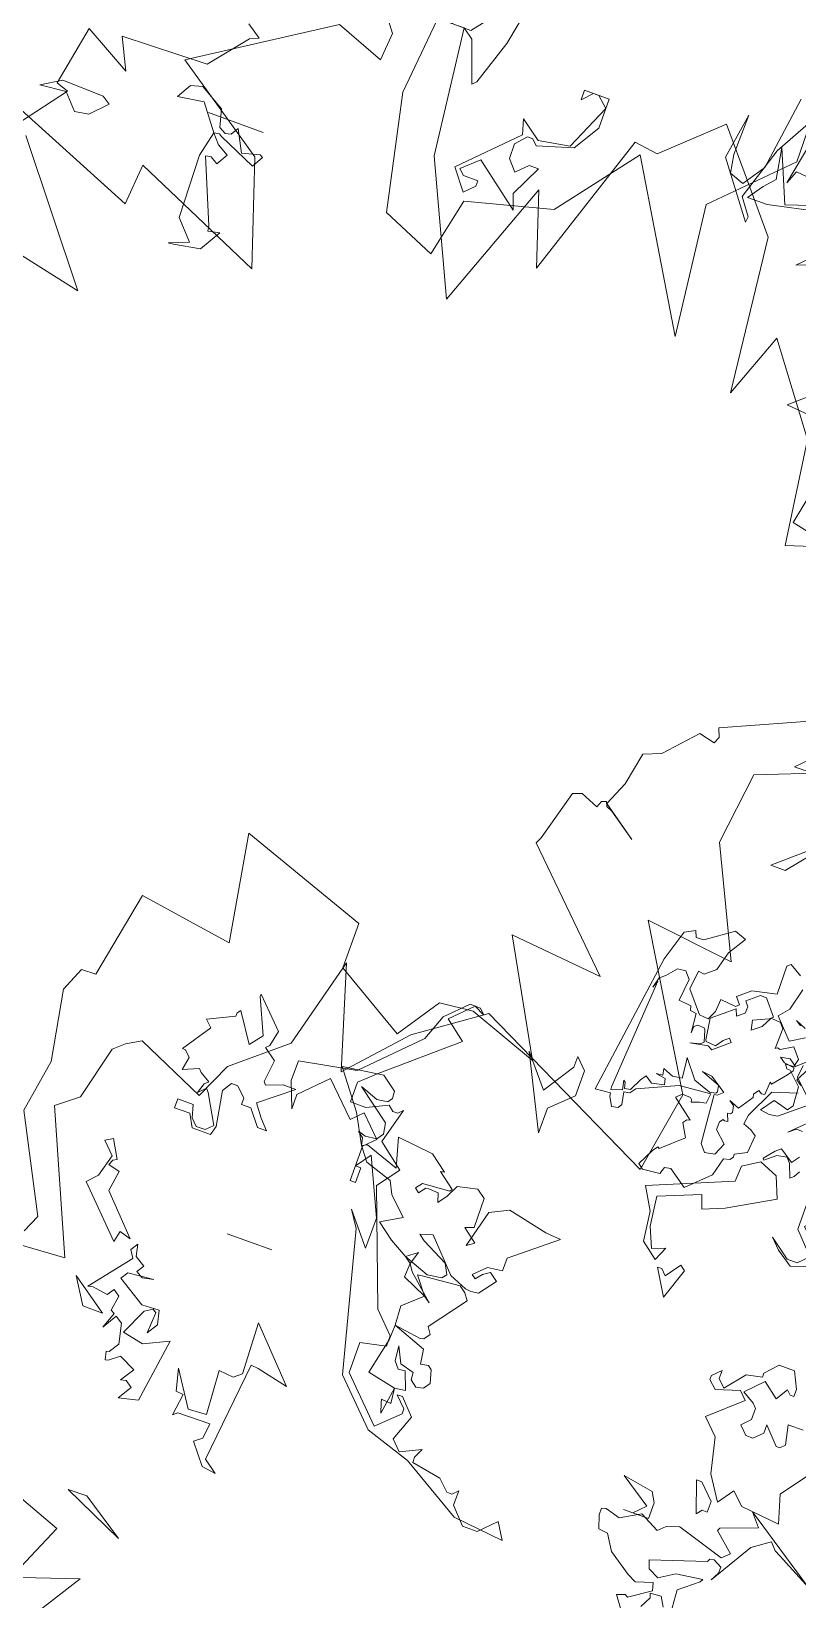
# Model space of a CAD drawing. Header units: metres. Extents: x -71 to 881, y -503 to 661.
# Drawn here: x 133.61 to 136.53, y 172.75 to 178.72 of the extents above; entities that cross this region are included whole.
import ezdxf

# ---------------------------------------------------------------- set-up
doc = ezdxf.new("R2010")
doc.units = ezdxf.units.M
doc.layers.add('ARBRE', color=100, linetype='Continuous', lineweight=13, true_color=0x00ff3f)

# ---------------------------------------------------------------- blocks, each defined once
blk = doc.blocks.new('WMF2', base_point=(0, 0.01))
at = {"color": 251, "lineweight": 0, "true_color": 0x636466}
for points in [[(149.6, -221.91), (157.24, -218.9), (158.3, -210.64), (152.62, -198.66), (162.76, -199.86), (152.65, -183.05), (154.26, -173.69), (175.85, -184.22), (183.13, -179.1), (188.97, -172.64), (192.5, -184.13), (195.26, -173.72), (200.97, -168.92), (202.85, -164.87), (210.8, -168.41), (212.43, -167.44), (213.62, -166.42), (215.13, -160.27), (217.5, -158.38), (210.72, -142.97), (221.5, -142.28)], [(212.64, -105.02), (197.13, -110.25), (202.88, -101.16)], [(174.7, -43.59), (173.01, -29.2), (166.39, -14.78), (160.89, -29.58), (158.19, -21.39), (152.68, -38.14), (149.95, -37.75), (143.85, -43.43), (139.57, -38.33), (135.29, -33.25), (133.39, -15.7), (130.63, -23.1), (123.64, -13.73), (121.99, -1.9), (114.39, -4.34)], [(40.14, -89.34), (24.4, -82.93), (24.01, -87.6), (8.81, -80.93), (12.69, -92.64), (23.58, -100.08), (8.83, -109.56), (3.27, -107.44), (3.01, -110.61), (3.9, -111.79)], [(122.03, -4.59), (121.2, -8.62)], [(119.62, -15.95), (127.05, -16.59), (123.52, -19.64)], [(119.5, -4.04), (122.03, -4.59), (122.03, -4.59)], [(162.25, -221.47), (162.55, -220.76), (164.41, -221.19), (167.6, -217.66), (169.53, -216.89), (170.28, -213.15), (171.44, -210.43), (167.5, -207.63), (170.63, -209.8), (171.33, -210.11), (171.53, -210.62), (172.06, -210.42), (172.36, -209.7), (174.37, -210.56), (175.39, -210.16), (176.98, -204.42), (177.29, -203.7), (165.65, -192.21), (176.34, -193.26), (169.52, -180.97), (177.55, -183.87), (181.35, -183.49), (184.59, -178.67), (192.69, -183.49), (192.69, -188.7), (207.51, -193.95), (205.44, -181.84), (216.23, -183.49), (218.11, -173.58), (219.76, -173.52), (220.92, -170.8), (219.49, -162.84), (220.49, -156.77), (215.08, -146.26), (215.94, -144.26)], [(209.21, -117.47), (201.41, -114.58), (204.04, -108.47)], [(177.81, -43.34), (178.67, -34.61), (175.87, -21.54), (169.72, -18.91), (168.26, -25.61), (158.55, -28.14), (151.66, -37.02), (141.23, -19.49), (142.97, -34.33), (135.13, -42.17), (135.3, -53.01)], [(33.51, -73.76), (26.05, -72.12), (37.25, -86.3)], [(38.33, -87.51), (34.61, -92.45), (35.99, -92.94), (34.69, -99.75), (29.28, -96.73), (30.97, -100.19), (21.09, -100.49), (17.67, -104.7), (16.66, -105.12), (18.28, -106.23)], [(151.61, -227.39), (162.65, -222.48), (162.25, -221.47), (162.25, -221.47)], [(169.87, -28.84), (169.25, -28.23), (167.56, -28.23), (167.56, -27.6), (168.66, -26.5), (170.48, -28.84), (164.64, -34.67), (165.12, -36.39), (162.8, -34.67), (159.28, -35.28), (156.97, -40.52), (158.19, -41.62), (158.8, -41.62), (159.88, -40.52), (159.88, -41.62), (156.97, -41.62), (156.97, -38.21), (158.8, -35.28), (162.8, -34.07), (163.41, -34.67), (164.03, -34.67), (165.12, -33.45), (165.12, -31.75), (164.03, -30.53), (162.8, -31.75), (161.71, -31.75), (163.41, -28.23), (162.8, -26.5), (168.04, -30.53), (169.87, -28.84), (169.87, -28.84)], [(127.86, -39.54), (126.03, -38.33), (124.94, -37.24), (127.24, -38.94), (128.46, -38.94), (129.55, -37.85), (127.24, -35.41), (127.24, -31.39), (128.46, -32.48), (131.38, -31.39), (127.86, -34.91), (130.76, -37.85), (136.62, -36.62), (138.93, -36.62), (137.71, -38.33), (136.62, -39.54), (137.23, -43.08), (134.79, -37.24), (127.86, -39.54), (127.86, -39.54)], [(133.52, -40.99), (134.82, -41.11), (135.39, -39.6), (134.06, -46.44)], [(135.36, -46.55), (137.61, -42.55), (139.52, -36.52), (138.12, -34.62), (138.22, -33.95), (142.72, -39.97), (141.89, -45.21), (141.95, -40.55), (141.61, -38.48), (139.96, -37.89), (138.27, -40.36), (137.04, -48.82)], [(174.7, -43.59), (178.13, -43.59), (178.13, -48.16), (177.26, -48.16), (177.26, -44.83), (176.02, -43.59), (173.91, -43.59), (170.9, -47.37), (168.8, -48.16), (169.68, -43.59), (171.36, -38.49), (171.81, -38.05), (173.47, -42.7), (174.7, -43.59), (174.7, -43.59)], [(114.51, -132.19), (129.81, -142.39), (128.59, -140.94), (132.57, -139.47), (132.73, -139.13), (130.53, -137.19), (131.32, -136.44), (136.79, -138.11), (138.2, -137.61), (139, -136.87), (141.22, -138.01), (143.41, -136.76), (145.13, -137.25), (145.63, -137.09), (145.6, -136.33), (145.13, -134.84), (144.07, -134.71), (142.97, -132.98), (140.36, -131.23), (139.36, -130.72), (137.49, -131.32), (137.22, -130.44), (139.58, -128.86), (139.92, -129.04), (140.84, -128.69), (139.42, -126.79)], [(137.86, -128.38), (137.23, -129.62), (137.38, -130.11), (136.11, -130.19), (135.51, -129.14)], [(134.56, -129.39), (134.72, -131.45), (132.62, -133.14), (132.44, -133.48), (135.45, -133.06), (137.16, -131.97), (138.4, -132.6), (138.75, -133.52), (132.62, -135.52), (132.46, -135.87), (131.99, -135.96), (131.01, -135.45), (131.05, -134.73), (131.55, -133.76), (128.65, -138.59), (126.7, -139.98), (125.97, -139.17), (125.32, -138.84), (119.23, -135.58)], [(18.5, -90.74), (17.84, -93.61), (20.02, -96.45), (22.98, -96.02), (22.05, -97.63), (20.72, -98), (17.93, -96.37), (17.41, -94.37), (16.65, -93.94), (15.97, -94.11), (15.49, -94.96), (14.21, -92.52), (12.21, -93.06), (11.86, -92.86), (12.6, -91.6), (16.89, -93.51), (17.23, -93.72), (17.84, -93.61), (16.91, -92.52), (15.64, -91.79), (16.37, -90.52), (17.22, -91.02), (17.83, -90.91), (14.87, -83.79), (14.78, -83.17), (13.49, -83.45), (14.87, -81.07), (17.86, -80.56), (18.47, -80.47), (16.28, -81.33), (18.28, -83.52), (18.5, -90.74), (18.5, -90.74)], [(30.71, -93.26), (29.79, -92.67), (31.51, -90.88), (33.12, -90.61), (34.74, -92.37), (37.69, -92.07), (35.5, -93.43), (30.71, -93.26), (30.71, -93.26)], [(12.72, -95.5), (19.16, -95.5), (12.72, -95.5), (12.72, -95.5)], [(194.63, -115.87), (201.7, -119.08), (199.51, -119.1), (194.63, -115.87), (194.63, -115.87)], [(190.5, -128.76), (189.64, -129.45), (189.46, -131.17), (193.19, -131.13), (193.65, -130.73), (193.32, -133.22), (194.17, -133.3), (194.78, -135.8), (192.24, -131.89), (190.15, -132.02), (190.49, -137.07), (188.78, -136.9), (187.93, -137.58), (188.18, -143.5), (182.86, -137.92), (186.5, -138.74), (187.36, -138.82), (188.57, -127.35), (187.03, -126.24), (188.66, -126.48), (190.5, -128.76), (190.5, -128.76)], [(167.53, -134.78), (172.77, -136.49), (177.52, -141.23), (181.55, -156.93), (182.76, -158.76), (179.84, -155.24), (179.84, -158.76), (182.76, -165.09), (183.97, -163.4), (183.36, -163.4), (183.36, -161.69), (183.97, -161.69), (183.97, -165.71), (182.76, -166.93), (185.07, -169.24), (186.28, -168.03), (189.83, -171.55), (192.73, -168.64), (192.73, -166.93), (193.83, -169.85), (193.83, -172.16), (187.38, -173.37), (181.55, -179.23), (180.45, -182.15), (178.13, -184.47), (176.91, -184.47), (176.31, -183.86), (177.52, -184.47), (179.84, -182.15), (177.52, -180.32), (185.07, -173.85), (186.89, -172.16), (186.89, -169.85), (185.07, -169.85), (182.76, -170.95), (182.15, -170.45), (181.55, -170.45), (181.05, -170.95), (182.15, -166.93), (179.21, -164.61), (181.05, -162.17), (176.31, -149.38), (174, -147.07), (174, -145.86), (176.91, -145.25), (176.91, -141.71), (172.29, -137.1), (169.85, -139.41), (169.85, -140.01), (171.07, -141.23), (170.45, -141.23), (168.76, -139.41), (169.85, -136.49), (168.76, -135.38), (166.44, -136.49), (166.93, -135.38), (166.93, -134.78), (163.52, -134.17), (162.29, -132.95), (161.69, -132.95), (161.08, -133.55), (161.08, -131.86), (159.38, -130.03), (157.67, -130.03), (155.85, -131.86), (154.74, -130.03), (160.6, -130.65), (167.53, -134.78), (167.53, -134.78)], [(198.96, -132.02), (199.76, -132.54), (200.36, -132.4), (199.38, -133.95), (201.26, -134.85), (202.39, -133.98), (202.72, -133.9), (202.93, -134.84), (202.59, -134.91), (201.88, -136.06), (202.37, -138.31), (203.19, -138.84), (204.17, -137.22), (203.51, -139.04), (203.93, -139.29), (203.69, -141.03), (204.43, -141.55), (204.96, -140.74), (206.69, -141.04), (207.29, -140.91), (203.63, -145.45), (204.17, -146.3), (203.66, -147.12), (203.34, -145.79), (202.2, -145.06), (202.72, -144.26), (201.92, -143.8), (200.66, -144.08), (203.6, -143.77), (204.12, -142.96), (200.96, -141), (198.96, -141.1), (198.59, -139.51), (199.36, -138.28), (199.2, -140.69), (199.61, -140.96), (200.47, -140.41), (201.83, -137.47), (199.42, -136.95), (196.65, -138.27), (197.74, -130.97), (199.93, -130.47), (198.96, -132.02), (198.96, -132.02)], [(140.36, -139.63), (140.36, -137.8), (143.28, -137.8), (142.18, -137.8), (140.97, -139.01), (144.49, -141.33), (140.97, -140.72), (140.36, -139.63), (140.36, -139.63)], [(134.49, -141.88), (134.49, -140.66), (135.1, -140.66), (135.58, -140.05), (136.81, -143.6), (136.19, -143.6), (134.49, -141.88), (134.49, -141.88)], [(172.09, -138.69), (172.45, -139.76), (172.53, -140.18), (171.42, -140.08), (171.62, -141.79), (170.39, -141.96), (171.14, -144.02), (171.94, -143.9), (172.54, -144.66), (172.74, -146.37), (171.85, -144.55), (170.26, -144.14), (170.19, -143.29), (169.43, -142.72), (168.61, -142.9), (168.09, -143.61), (168.48, -145.07), (168.92, -145.41), (169.79, -145.28), (170.04, -146.94), (173.91, -148.36), (170.8, -147.91), (170.41, -148.01), (169.9, -148.71), (170.41, -149.48), (167.33, -153.6), (167.88, -154.33), (168.63, -154.89), (173.09, -154.46), (173.45, -154.42), (171.93, -152.49), (171.21, -151.97), (174.13, -154.55), (174.64, -155.32), (175.4, -155.88), (172.47, -154.78), (170.8, -155.02), (170.42, -155.53), (171.04, -156.68), (174.04, -158.22), (174.74, -158.74), (173.33, -159.18), (169.98, -155.59), (167.94, -154.77), (167.31, -154.68), (166.44, -154.8), (165.01, -156.7), (165.95, -157.41), (166.73, -156.9), (167.3, -156.16), (167.79, -156.52), (166.47, -157.79), (164.8, -158.03), (164.79, -159.51), (159.94, -163.43), (161.71, -163.57), (166.28, -164.6), (168.39, -163.57), (169.49, -159.28), (168.67, -159.85), (170.32, -161.09), (169.36, -161.46), (169.4, -164.84), (170.39, -165.59), (172.66, -165.09), (173.31, -163.69), (174.06, -162.7), (174.38, -163.72), (175.5, -163.78), (175.85, -163.73), (176.42, -162.98), (176.92, -163.36), (176.35, -164.1), (173.23, -164.33), (173.04, -164.58), (174.93, -166.01), (174.5, -166.07), (176.45, -167.55), (180.59, -167.98), (179.68, -164.7), (183.52, -166.03), (184.12, -165.76), (184.28, -166.58), (184.98, -167.12), (184.09, -166.85), (182.78, -167.03), (182.25, -167.74), (182.48, -169.01), (186.32, -171.88), (184.25, -171.11), (183.02, -171.28), (182.66, -171.8), (182.73, -172.63), (184.43, -173.9), (189.08, -173.24), (185.87, -169.02), (184.12, -165.76), (182.95, -164.22), (179.83, -163.17), (179.13, -161.78), (177.11, -159.84), (179.39, -158.51), (177.45, -157.05), (175.4, -155.88), (174.19, -156.77), (174.64, -155.32), (174.73, -153.72), (171.93, -152.49), (174.04, -150.58), (173.91, -148.36), (173.97, -146.62), (174.86, -142.5), (171.62, -141.79), (172.09, -138.69), (172.09, -138.69)], [(208.87, -141.57), (204.74, -138.66), (207.06, -138.66), (208.87, -141.57), (208.87, -141.57)], [(132.52, -143.85), (133.8, -142.07), (135.57, -144.77), (136.49, -148.75), (138.25, -150.51), (134.73, -153.67), (135.57, -154.51), (138.25, -153.67), (139.17, -154.51), (139.17, -154.97), (138.25, -155.89), (138.25, -154.97), (137.42, -154.14), (135.57, -156.36), (133.8, -156.73), (133.8, -157.19), (132.52, -158.58), (130.73, -158.58), (129.81, -156.73), (129.81, -155.89), (130.27, -155.89), (130.73, -156.36), (131.57, -154.97), (133.35, -156.36), (135.2, -154.51), (133.8, -153.67), (133.35, -153.21), (133.35, -151.92), (134.27, -150.97), (133.35, -150.05), (132.52, -150.05), (131.57, -150.97), (131.57, -151.92), (129.81, -150.05), (129.35, -150.05), (128.88, -150.51), (129.35, -152.75), (127.59, -152.75)], [(125.36, -148.29), (127.59, -145.23), (126.66, -142.07), (131.11, -142.53), (132.52, -143.85), (132.52, -143.85)], [(208.96, -155.15), (209.4, -154.92), (209.63, -154.33), (208.3, -153.97), (208.67, -151.63), (204.64, -147.41), (205.96, -147.79), (206.24, -146.5), (211.37, -151.69), (210.33, -152.81), (209.63, -155.34), (210.96, -156.71), (210.11, -157.18), (208.96, -155.15), (208.96, -155.15)], [(189.52, -151.57), (194.75, -151.57), (189.52, -151.57), (189.52, -151.57)], [(147.09, -161.3), (148.81, -164.22), (148.31, -164.22), (147.7, -163.6), (146.47, -165.31), (145.88, -164.82), (147.09, -161.3), (147.09, -161.3)], [(203.13, -162.67), (204.93, -162.67), (204.93, -163.71), (203.13, -163.71), (202.75, -162.29), (202.01, -161.54), (200.96, -161.54), (200.21, -162.29), (202.01, -165.5), (202.37, -165.88), (203.13, -165.12), (202.75, -166.25), (202.37, -166.64), (203.5, -167.31), (203.82, -167.68), (205.6, -166.93), (205.31, -168.42), (205.98, -169.09), (206.34, -169.09), (204.18, -172.31), (204.93, -173.05), (202.01, -174.48), (202.01, -174.86), (201.7, -175.24), (199.54, -172.01), (198.43, -173.43), (200.21, -177.4), (200.21, -177.69), (197, -174.48), (197.38, -172.69), (197.76, -172.31), (196.33, -171.27), (196.63, -168.73), (196.33, -168.42), (194.53, -169.09), (193.04, -169.09), (196.63, -166.25), (195.57, -164.83), (194.53, -163.71), (195.57, -163.71), (197, -165.5), (198.12, -165.5), (198.12, -166.25), (199.17, -167.31), (199.92, -167.31), (200.59, -166.25), (199.92, -162.29), (200.21, -161.25), (202.37, -161.25), (203.13, -162.67), (203.13, -162.67)], [(135.09, -169.28), (136.91, -170.51), (138.01, -171.61), (135.68, -169.9), (134.47, -169.9), (133.38, -170.99), (135.68, -173.42), (135.68, -177.45), (134.47, -176.35), (131.54, -177.45), (135.09, -173.91), (132.16, -170.99), (126.32, -172.2), (124, -172.2), (125.23, -170.51), (126.32, -169.28), (125.71, -165.75), (128.13, -171.61), (135.09, -169.28), (135.09, -169.28)], [(138.94, -175.74), (144.01, -172.85), (146.39, -171.88), (146.93, -173.42), (151.56, -171.55), (151.13, -168.2), (150.13, -165.91), (148.68, -166.49), (149.35, -164.92), (151.24, -166.38), (151.67, -169.75), (153.13, -172.22), (143.98, -176.02), (143.88, -177.83), (142.05, -179.02), (139.92, -178.12), (138.94, -175.74), (138.94, -175.74)], [(137.63, -179.42), (138.03, -178.75), (138.43, -178.41), (139, -179.91), (139.48, -180.48), (140.6, -180.25), (141.77, -179.29), (141.95, -179.48), (140.94, -180.66), (140.37, -181.13), (138.81, -180.09), (138.2, -180.94)], [(138.84, -183.71), (139.55, -183.74), (140.34, -183.1), (138.33, -185.08)], [(141.25, -190.57), (141.38, -189.16), (139.54, -187.38)], [(139.07, -186.81), (142.01, -184.38), (142.93, -184.24), (144.01, -184.38), (142.96, -185.86), (141.2, -185.39), (140.77, -186.02), (140.94, -188.21), (142.43, -189.6), (142.8, -189.62), (143.13, -190.05), (142.18, -190.14), (141.95, -191.03), (142.93, -192.19), (144.24, -191.39), (144.58, -191.45), (144.78, -191.29), (144.74, -193.64), (145.22, -194.21), (146.33, -194.31), (146.97, -193.1), (147.96, -192.3), (148.2, -193.41), (146.53, -194.15), (146.12, -194.49), (147.57, -196.24), (148.3, -196.27), (149.64, -195.16), (149.18, -194.59), (149.23, -193.84), (150.01, -193.2), (150.32, -193.98), (152.67, -192.02), (152.33, -189.62), (152.2, -189.45), (151.09, -189.35), (150.48, -190.21), (149.91, -190.68), (149.57, -190.27), (151.32, -188.81), (151.86, -189.06), (153.85, -188.7), (152.77, -188.98), (152.4, -189.29), (152.8, -190.62), (152.94, -190.78), (153.69, -190.85), (154.05, -190.54), (154.11, -189.8), (154.29, -191.99), (154.99, -192.09), (155.13, -192.59), (156.55, -192.72), (156.32, -195.25), (156.96, -196.02), (157.91, -195.93), (158.87, -194.78), (159.49, -194.28), (159.79, -193.07), (159.51, -193.9), (160.36, -181.18), (160.3, -180.89), (159.09, -181.29), (159.32, -182.35), (159.11, -182.21), (158.95, -181.51), (158.27, -181.62), (157.59, -183.02), (157.18, -183.64), (156.35, -183.07), (154.92, -183.39), (155.08, -184.08), (156.2, -184.24), (155.47, -184.34), (155.62, -185.07), (154.42, -184.57), (153.35, -184.75), (153.51, -186.38), (153.6, -187.08), (151.95, -185.01), (149.99, -184.32), (149.29, -184.43), (149.15, -184.65), (149.29, -185.38), (151.47, -186.21), (150.33, -186.08), (148.46, -184.81), (149.07, -184.27), (149.41, -184.25), (148.91, -178.66), (148.24, -177.88), (147.12, -178.09), (146.52, -179.46), (147.86, -180.69), (147.82, -181.61), (147.53, -182), (147.35, -181.89), (146.99, -181.96), (147.31, -182.82), (146.97, -182.85), (146.83, -183.07), (146.96, -183.8), (147.57, -184.22), (146.37, -183.73), (145.25, -185.38), (145.32, -185.75), (144.9, -186.35), (144.5, -186.09), (144.14, -186.16), (144.04, -187.62), (143.83, -187.48), (142.52, -189.03), (142.08, -189.67), (142.11, -190.02), (143.28, -190.18), (143.89, -190.6), (142.85, -190.79), (141.99, -190.19), (138.87, -193)], [(143.01, -194.6), (143.63, -195.01), (142.43, -194.52)], [(140.3, -190.91), (141.35, -188.87), (140.74, -188.44)], [(140.72, -187.54), (143.51, -186.63), (145.06, -183.4), (145.23, -182.31), (144.26, -181.94), (143.6, -181.51), (143.77, -179.46), (145.1, -178.82), (145.07, -178.48), (145.34, -178.09), (146.02, -177.93), (146.55, -175.84), (149.03, -173.49), (151.13, -174.93), (151.83, -174.83), (152.07, -174.01), (154.04, -173.82), (154.65, -174.25), (153.72, -176.12), (153.29, -176.72), (153.08, -176.57), (150.75, -178.69), (151.6, -180.16), (151.31, -180.6), (150.94, -180.67), (153.31, -182.54), (152.7, -183.08), (151.76, -183.04), (151.56, -182.89), (151.5, -182.59), (150.64, -182.91), (149.91, -183.05), (149.78, -184.18), (153.37, -183.87), (157.76, -181.91), (158.22, -181.26), (158.87, -181.13), (158.61, -179.74), (158.9, -179.3), (159.63, -179.15), (160.17, -180.16), (160.23, -180.53), (161.97, -180.37), (159.66, -196.47), (158.58, -199.98), (157.43, -200.58), (157.16, -199.85), (156.26, -199.9), (153.31, -201.99), (151.94, -201.5), (153.21, -199.48), (153.79, -197.33), (154.96, -196.37), (155.66, -196.47), (155.88, -194.31), (153.91, -191.96), (152.87, -191.86), (152.36, -192.9), (152.27, -194.36), (150.48, -194.18), (150.11, -194.49), (150.75, -195.26), (149.38, -196.4), (146.61, -197.04), (146.66, -200.28), (146.27, -200.62), (144.88, -199.79)], [(144.11, -198.43), (144.72, -195.93), (145.72, -194.82), (143.6, -192.6), (142.05, -193.54)], [(167.3, -178.31), (164.99, -181.83), (164.99, -183.07), (163.76, -181.83), (163.76, -178.92), (166.2, -176.6), (166.2, -173.68), (170.22, -181.83), (167.3, -178.31), (167.3, -178.31)], [(147.98, -213.1), (150.4, -210.17), (152.11, -210.17), (147.98, -213.72), (149.19, -215.41), (147.98, -220.65), (149.19, -221.87), (152.11, -221.27), (153.32, -221.27), (152.11, -222.48), (145.66, -222.48), (143.95, -223.57), (142.74, -223.57), (143.95, -222.48), (142.74, -221.27), (145.66, -216.64), (145.66, -214.32), (143.95, -212.49), (142.74, -212.49), (145.04, -210.17), (146.26, -212.49), (147.98, -213.1), (147.98, -213.1)]]:
    blk.add_lwpolyline(points, dxfattribs=at)

msp = doc.modelspace()

# ---------------------------------------------------------------- block references
at = {"layer": 'ARBRE', "color": 251, "lineweight": 5, "true_color": 0x636466, "xscale": 0.03451886634015593, "yscale": 0.03451886634015593, "zscale": 0.03451886634015593, "rotation": 160.1685466476646}
for p in [(140.4194, 175.271), (133.7864, 175.0843), (138.9034, 166.9383)]:
    msp.add_blockref('WMF2', p, dxfattribs=at)

doc.saveas('drawing.dxf')
